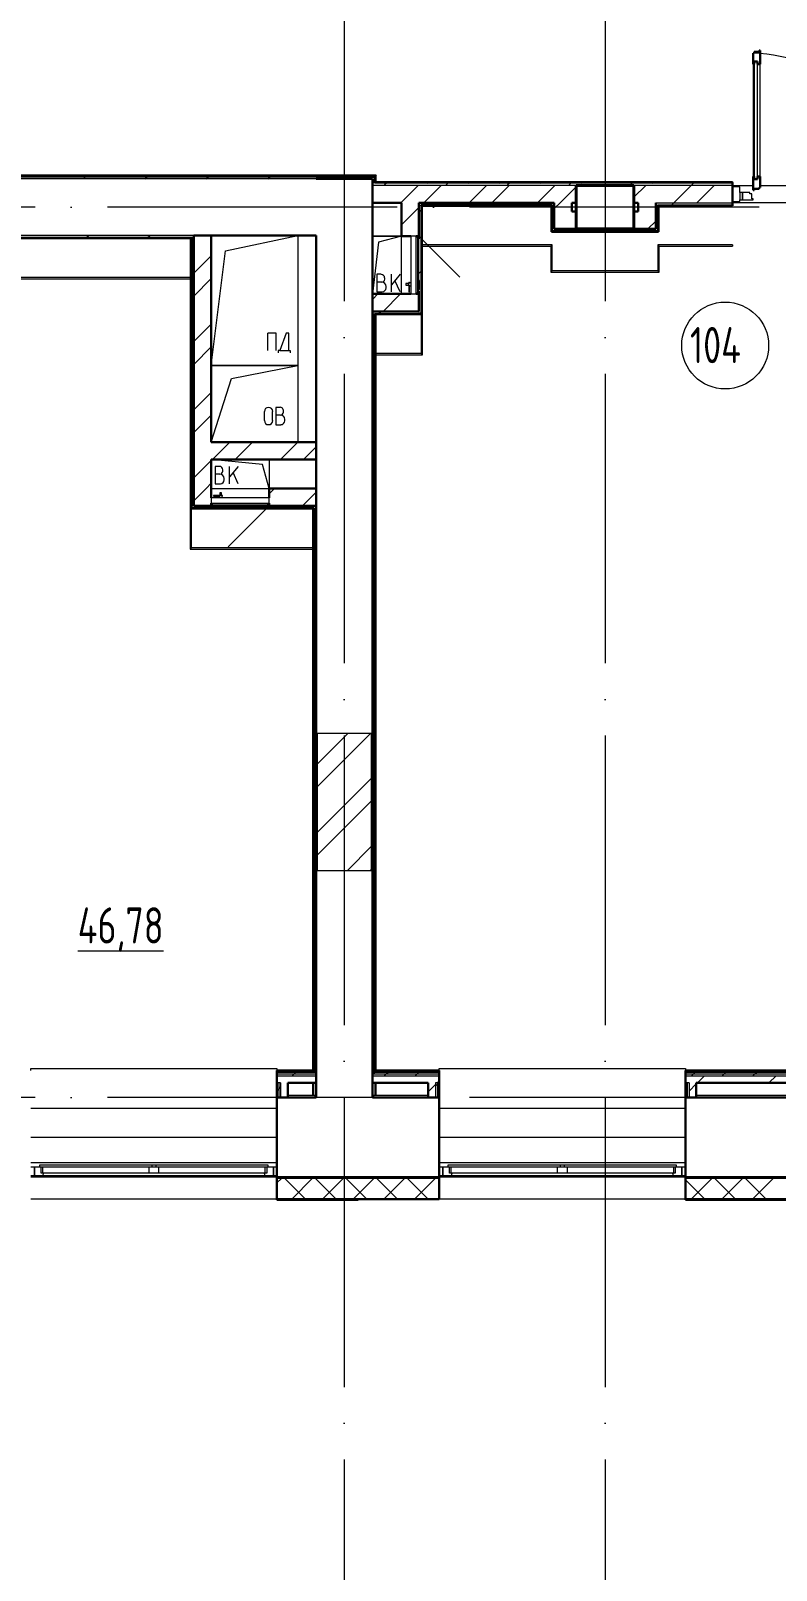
# Model space of a CAD drawing. Header units: millimetres. Extents: x -586848 to 520591, y -385801 to 675781.
# Drawn here: x -37177 to -32031, y -155099 to -144465 of the extents above; entities that cross this region are included whole.
import ezdxf
from ezdxf import colors
from ezdxf.entities.mleader import LeaderData, LeaderLine
from ezdxf.math import Vec2, Vec3

# ---------------------------------------------------------------- set-up
doc = ezdxf.new("R2010")
doc.units = ezdxf.units.MM
doc.linetypes.add('ADSK_Линия сетки', pattern=[25, 20, -2.5, 0, -2.5])
doc.linetypes.add('ADSK_Сверху', pattern=[450, 300, -150])
for name, color, linetype, lineweight in [('_ Окна', 7, 'Continuous', 9), ('RC-Выноски', 7, 'Continuous', 0), ('Витраж', 7, 'Continuous', 9), ('Двери', 252, 'Continuous', 9), ('Линии', 7, 'Continuous', 9), ('Марки помещений', 252, 'Continuous', 20), ('Несущие колонны', 252, 'Continuous', 18), ('Оборудование', 8, 'Continuous', 18), ('Ограждение', 252, 'Continuous', 9), ('Окна', 252, 'Continuous', 9), ('Оси', 252, 'Continuous', 9), ('Перекрытие', 252, 'Continuous', 18), ('Стены внутренние', 7, 'Continuous', 18), ('Стены наружные', 7, 'Continuous', 18), ('Стены штриховка', 7, 'Continuous', 9)]:
    doc.layers.add(name, color=color, linetype=linetype, lineweight=lineweight)
doc.layers.add('Двери открывание', color=7, linetype='Continuous', lineweight=9, true_color=0xc0c0c0)
doc.styles.add('GOST Common_3', font='', dxfattribs={"height": 3.5})
doc.styles.add('RubezhCAD', font='', dxfattribs={"oblique": 10})
doc.styles.get('GOST Common_3').set_extended_font_data('GOST 2.304 type A')
doc.styles.get('RubezhCAD').set_extended_font_data('GOST type A')
pattern_1 = [(0, (-32119.8, 96), (0, 600), []), (90, (-32119.8, 96), (-600, 4e-14), [])]

# ---------------------------------------------------------------- blocks, each defined once
blk = doc.blocks.new('1 этаж')
at = {"layer": 'Ограждение', "true_color": 0x636466}
h = blk.add_hatch(dxfattribs=at)
h.set_pattern_fill('FP_26', color=251, style=0, pattern_type=2)
h.set_pattern_definition(pattern_1)
h.paths.add_polyline_path([(-48241, -13779), (-48236, -13774), (-54471, -13774), (-54471, -13779), (-48246, -13779)])
h = blk.add_hatch(dxfattribs=at)
h.set_pattern_fill('FP_25', color=251, style=0, pattern_type=2)
h.set_pattern_definition(pattern_1)
h.paths.add_polyline_path([(-45958, -13824), (-45776, -13824), (-45776, -13819), (-48236, -13819), (-48241, -13824), (-46676, -13824)])
at = {"layer": 'Стены наружные', "lineweight": 9, "true_color": 0x636466}
h = blk.add_hatch(dxfattribs=at)
h.set_pattern_fill('FP_41', color=251, style=0, pattern_type=2)
h.set_pattern_definition([(180, (-32119.82, 96), (-1e-14, -100), [])])
h.paths.add_polyline_path([(-66006, -20704), (-64731, -20704), (-64731, -20694), (-66006, -20694)])
h.paths.add_polyline_path([(2117, -20704), (2694, -20704), (2694, -20694), (1409, -20694), (1409, -20704)])
h.paths.add_polyline_path([(-63031, -20704), (-61881, -20704), (-61881, -20694), (-63031, -20694)])
h.paths.add_polyline_path([(-753, -20704), (-291, -20704), (-291, -20694), (-1391, -20694), (-1391, -20704)])
h.paths.add_polyline_path([(-60181, -20704), (-59051, -20704), (-59051, -20694), (-60181, -20694)])
h.paths.add_polyline_path([(-3623, -20704), (-3091, -20704), (-3091, -20694), (-4166, -20694), (-4166, -20704)])
h.paths.add_polyline_path([(-57351, -20704), (-56241, -20704), (-56241, -20694), (-57351, -20694)])
h.paths.add_polyline_path([(-5866, -20704), (-5866, -20694), (-6961, -20694), (-6961, -20704), (-6493, -20704)])
h.paths.add_polyline_path([(-54541, -20704), (-53451, -20704), (-53451, -20694), (-54541, -20694)])
h.paths.add_polyline_path([(-8661, -20704), (-8661, -20694), (-9766, -20694), (-9766, -20704), (-9363, -20704)])
h.paths.add_polyline_path([(-51751, -20704), (-50621, -20704), (-50621, -20694), (-51751, -20694)])
h.paths.add_polyline_path([(-11516, -20704), (-11466, -20704), (-11466, -20694), (-12546, -20694), (-12546, -20704), (-12234, -20704)])
h.paths.add_polyline_path([(-48921, -20704), (-47801, -20704), (-47801, -20694), (-48921, -20694)])
h.paths.add_polyline_path([(-14246, -20704), (-14246, -20694), (-15321, -20694), (-15321, -20704), (-14386, -20704)])
h.paths.add_polyline_path([(-46101, -20704), (-45031, -20704), (-45031, -20694), (-46101, -20694)])
h.paths.add_polyline_path([(-17256, -20704), (-17021, -20704), (-17021, -20694), (-18121, -20694), (-18121, -20704), (-17974, -20704)])
h.paths.add_polyline_path([(-43331, -20704), (-42231, -20704), (-42231, -20694), (-43331, -20694)])
h.paths.add_polyline_path([(-19821, -20704), (-19821, -20694), (-20921, -20694), (-20921, -20704), (-20127, -20704)])
h.paths.add_polyline_path([(-40531, -20704), (-39401, -20704), (-39401, -20694), (-40531, -20694)])
h.paths.add_polyline_path([(-22621, -20704), (-22621, -20694), (-23701, -20694), (-23701, -20704), (-22997, -20704)])
h.paths.add_polyline_path([(-25867, -20704), (-25401, -20704), (-25401, -20694), (-26501, -20694), (-26501, -20704), (-26499, -20704)])
h.paths.add_polyline_path([(-37701, -20704), (-36591, -20704), (-36591, -20694), (-37701, -20694)])
h.paths.add_polyline_path([(-28203, -20704), (-28201, -20704), (-28201, -20694), (-29241, -20694), (-29240, -20704), (-28378, -20704)])
h.paths.add_polyline_path([(-34891, -20704), (-33781, -20704), (-33781, -20694), (-34891, -20694)])
h.paths.add_polyline_path([(-30941, -20704), (-30941, -20694), (-32081, -20694), (-32080, -20704), (-31091, -20704)])
at = {"color": 251, "lineweight": 18, "true_color": 0x636466}
for p, q in [((-49276, -14295), (-48776, -14189)), ((-48776, -14189), (-48776, -15089)), ((-48061, -14194), (-48261, -14194)), ((-48061, -14194), (-48261, -14194)), ((-48219, -14235), (-48261, -14594)), ((-48061, -14194), (-48219, -14235)), ((-49376, -15089), (-49276, -14295)), ((-48201, -14458), (-48231, -14458)), ((-48231, -14458), (-48231, -14578)), ((-48071, -14458), (-48131, -14530)), ((-48131, -14578), (-48131, -14458)), ((-48197, -14512), (-48231, -14512)), ((-48177, -14492), (-48177, -14482)), ((-48167, -14552), (-48167, -14542)), ((-48071, -14578), (-48107, -14501)), ((-48231, -14578), (-48194, -14578)), ((-48927, -14865), (-48985, -14865)), ((-48985, -14985), (-48985, -14865)), ((-48927, -14985), (-48927, -14865)), ((-48858, -14865), (-48902, -14985)), ((-48839, -14865), (-48858, -14865)), ((-48839, -14985), (-48839, -14865)), ((-48912, -14985), (-48912, -15000)), ((-48902, -14985), (-48912, -14985)), ((-48902, -14985), (-48839, -14985)), ((-48839, -14985), (-48829, -14985)), ((-48829, -14985), (-48829, -15000)), ((-49376, -15089), (-48776, -15089)), ((-48776, -15089), (-49376, -15089)), ((-49234, -15177), (-48776, -15089)), ((-48776, -15089), (-48776, -15617)), ((-49376, -15617), (-49234, -15177)), ((-49008, -15468), (-49008, -15406)), ((-48951, -15468), (-48951, -15406)), ((-48900, -15377), (-48930, -15377)), ((-48930, -15377), (-48930, -15497)), ((-48877, -15410), (-48877, -15400)), ((-48897, -15430), (-48930, -15430)), ((-48930, -15497), (-48894, -15497)), ((-48867, -15470), (-48867, -15460)), ((-49020, -15773), (-49376, -15737)), ((-48976, -15737), (-48976, -15937)), ((-49318, -15785), (-49348, -15785)), ((-49348, -15785), (-49348, -15905)), ((-49315, -15838), (-49348, -15838)), ((-49295, -15818), (-49295, -15808)), ((-49188, -15785), (-49248, -15857)), ((-49248, -15905), (-49248, -15785)), ((-49188, -15905), (-49224, -15828)), ((-48976, -15937), (-49020, -15773)), ((-49348, -15905), (-49312, -15905)), ((-49285, -15878), (-49285, -15868))]:
    blk.add_line(p, q, dxfattribs=at)
for centre, radius, start, end in [((-48201, -14482), 23.3, 0, 90), ((-48197, -14492), 20, 270, 0), ((-48197, -14542), 30, 0, 90), ((-48194, -14552), 26.7, 270, 0), ((-48979, -15406), 28.7, 0, 180), ((-48900, -15400), 23.3, 0, 90), ((-48897, -15410), 20, 270, 0), ((-48979, -15468), 28.7, 180, 0), ((-48897, -15460), 30, 0, 90), ((-48894, -15470), 26.7, 270, 0), ((-49318, -15808), 23.3, 0, 90), ((-49315, -15818), 20, 270, 0), ((-49315, -15868), 30, 0, 90), ((-49312, -15878), 26.7, 270, 0)]:
    blk.add_arc(centre, radius, start, end, dxfattribs=at)
at = {"layer": '_ Окна', "color": 251, "true_color": 0x636466}
for p, q in [((-50596, -20626), (-50621, -20626)), ((-50596, -20684), (-50596, -20626)), ((-48921, -20626), (-48946, -20626)), ((-48946, -20626), (-48946, -20684)), ((-47776, -20626), (-47801, -20626)), ((-47776, -20684), (-47776, -20626)), ((-46101, -20626), (-46126, -20626)), ((-46126, -20626), (-46126, -20684)), ((-50621, -20684), (-50596, -20684)), ((-48946, -20684), (-48921, -20684)), ((-47801, -20684), (-47776, -20684)), ((-46126, -20684), (-46101, -20684))]:
    blk.add_line(p, q, dxfattribs=at)
at = {"layer": '_ Окна', "color": 251, "lineweight": 18, "true_color": 0x636466}
for p, q in [((-50558, -20626), (-50596, -20626)), ((-50596, -20626), (-50596, -20684)), ((-50550, -20667), (-50550, -20626)), ((-48992, -20626), (-48992, -20667)), ((-48946, -20626), (-48984, -20626)), ((-48946, -20684), (-48946, -20626)), ((-47738, -20626), (-47776, -20626)), ((-47776, -20626), (-47776, -20684)), ((-47730, -20667), (-47730, -20626)), ((-46172, -20626), (-46172, -20667)), ((-46126, -20626), (-46164, -20626)), ((-46126, -20684), (-46126, -20626)), ((-50596, -20684), (-50536, -20684)), ((-50538, -20667), (-50550, -20667)), ((-50536, -20684), (-50532, -20667)), ((-49010, -20667), (-49005, -20684)), ((-49005, -20684), (-48946, -20684)), ((-48992, -20667), (-49004, -20667)), ((-47776, -20684), (-47716, -20684)), ((-47718, -20667), (-47730, -20667)), ((-47716, -20684), (-47712, -20667)), ((-46190, -20667), (-46185, -20684)), ((-46185, -20684), (-46126, -20684)), ((-46172, -20667), (-46184, -20667))]:
    blk.add_line(p, q, dxfattribs=at)
at = {"layer": 'Витраж', "color": 251, "lineweight": 18, "true_color": 0x636466}
for p, q in [((-45726, -13854), (-45776, -13854)), ((-45776, -13854), (-45776, -13954)), ((-45726, -13894), (-45726, -13854)), ((-45776, -13954), (-45726, -13954)), ((-45726, -13954), (-45726, -13944))]:
    blk.add_line(p, q, dxfattribs=at)
at = {"layer": 'Двери', "color": 251, "lineweight": 30, "true_color": 0x636466}
for p, q in [((-45626, -12930), (-45634, -12930)), ((-45634, -12930), (-45634, -13006)), ((-45592, -12921), (-45626, -12921)), ((-45626, -12921), (-45626, -12930)), ((-45584, -12912), (-45592, -12912)), ((-45592, -12912), (-45592, -12921)), ((-45584, -13006), (-45584, -12912)), ((-45625, -13006), (-45634, -13006)), ((-45625, -12988), (-45625, -13006)), ((-45604, -12988), (-45625, -12988)), ((-45604, -13006), (-45604, -12988)), ((-45584, -13006), (-45604, -13006)), ((-45634, -13782), (-45634, -13876)), ((-45625, -13782), (-45634, -13782)), ((-45625, -13800), (-45625, -13782)), ((-45604, -13800), (-45625, -13800)), ((-45604, -13782), (-45604, -13800)), ((-45584, -13782), (-45604, -13782)), ((-45584, -13858), (-45584, -13782)), ((-45634, -13876), (-45626, -13876)), ((-45626, -13876), (-45626, -13867)), ((-45626, -13867), (-45592, -13867)), ((-45592, -13867), (-45592, -13858)), ((-45592, -13858), (-45584, -13858))]:
    blk.add_line(p, q, dxfattribs=at)
at = {"layer": 'Двери', "color": 251, "true_color": 0x636466}
for p, q in [((-45634, -13006), (-45634, -13782)), ((-45625, -12988), (-45625, -13800)), ((-45604, -12988), (-45625, -12988)), ((-45604, -13800), (-45604, -12988)), ((-45584, -13782), (-45584, -13006)), ((-45625, -13800), (-45604, -13800)), ((-45726, -13894), (-45726, -13944)), ((-45706, -13894), (-45726, -13894)), ((-45706, -13944), (-45706, -13894)), ((-45657, -13894), (-45706, -13894)), ((-45706, -13894), (-45706, -13944)), ((-45657, -13902), (-45657, -13894)), ((-45643, -13902), (-45657, -13902)), ((-45643, -13936), (-45643, -13902)), ((-45726, -13944), (-45706, -13944)), ((-45706, -13944), (-45634, -13944)), ((-45634, -13936), (-45643, -13936)), ((-45634, -13944), (-45634, -13936))]:
    blk.add_line(p, q, dxfattribs=at)
at = {"layer": 'Двери открывание', "color": 251, "true_color": 0x636466}
blk.add_arc((-45652, -13876), 946, 0, 88.9097, dxfattribs=at)
at = {"layer": 'Линии', "color": 251, "linetype": 'ADSK_Сверху', "ltscale": 100, "true_color": 0x636466}
for p, q in [((-15051, -13844), (-48261, -13844)), ((-15051, -14144), (-48261, -14144))]:
    blk.add_line(p, q, dxfattribs=at)
at = {"layer": 'Марки помещений', "color": 251, "true_color": 0x636466}
blk.add_circle((-45826, -14950), 300, dxfattribs=at)
at = {"layer": 'Несущие колонны', "color": 251, "lineweight": 40, "true_color": 0x636466}
for p, q in [((-46856, -13844), (-46456, -13844)), ((-46856, -14144), (-46856, -13844)), ((-46456, -13844), (-46856, -13844)), ((-46456, -13844), (-46456, -14144)), ((-46856, -13964), (-46856, -14144)), ((-46456, -14144), (-46456, -13964)), ((-46456, -14144), (-46856, -14144)), ((-46856, -14144), (-46456, -14144))]:
    blk.add_line(p, q, dxfattribs=at)
at = {"layer": 'Несущие колонны', "color": 251, "true_color": 0x636466}
for p, q in [((-46856, -13844), (-46856, -13964)), ((-46456, -13964), (-46456, -13844))]:
    blk.add_line(p, q, dxfattribs=at)
at = {"layer": 'Оборудование', "color": 251, "true_color": 0x636466}
for p, q in [((-47959, -14194), (-47996, -14194)), ((-47996, -14194), (-47996, -14594)), ((-47959, -14593), (-47959, -14195)), ((-47949, -14201), (-47959, -14201)), ((-47948, -14586), (-47948, -14202)), ((-47941, -14213), (-47946, -14213)), ((-47941, -14194), (-47658, -14477)), ((-47941, -14575), (-47941, -14213)), ((-48014, -14521), (-48031, -14521)), ((-48031, -14521), (-48031, -14533)), ((-48031, -14533), (-48014, -14533)), ((-48012, -14519), (-48014, -14521)), ((-48014, -14521), (-48014, -14533)), ((-48014, -14533), (-48012, -14535)), ((-47996, -14518), (-48012, -14518)), ((-48012, -14518), (-48012, -14537)), ((-48012, -14537), (-47996, -14537)), ((-48006, -14514), (-48011, -14514)), ((-48011, -14514), (-48011, -14522)), ((-48011, -14532), (-48011, -14578)), ((-48006, -14522), (-48006, -14514)), ((-48006, -14578), (-48006, -14532)), ((-47939, -14497), (-47941, -14497)), ((-47941, -14566), (-47939, -14566)), ((-47939, -14501), (-47939, -14497)), ((-47939, -14501), (-47939, -14562)), ((-47939, -14566), (-47939, -14562)), ((-48011, -14578), (-48006, -14578)), ((-47996, -14594), (-47959, -14594)), ((-47959, -14587), (-47949, -14587)), ((-47946, -14575), (-47941, -14575)), ((-49376, -16002), (-49376, -16038)), ((-48976, -16002), (-49376, -16002)), ((-49375, -16039), (-48976, -16039)), ((-49369, -16039), (-49369, -16049)), ((-49368, -16050), (-48983, -16050)), ((-49360, -15986), (-49360, -15991)), ((-49314, -15986), (-49360, -15986)), ((-49360, -15991), (-49314, -15991)), ((-49357, -16051), (-49357, -16057)), ((-49357, -16057), (-48995, -16057)), ((-49348, -16057), (-49348, -16059)), ((-49319, -15986), (-49319, -16002)), ((-49299, -15986), (-49319, -15986)), ((-49315, -15984), (-49317, -15986)), ((-49315, -15967), (-49315, -15984)), ((-49303, -15967), (-49315, -15967)), ((-49303, -15984), (-49315, -15984)), ((-49296, -15986), (-49304, -15986)), ((-49304, -15991), (-49296, -15991)), ((-49303, -15984), (-49303, -15967)), ((-49301, -15986), (-49303, -15984)), ((-49299, -16002), (-49299, -15986)), ((-49296, -15991), (-49296, -15986)), ((-49279, -16059), (-49279, -16057)), ((-48976, -16057), (-49258, -16340)), ((-48995, -16057), (-48995, -16051)), ((-48983, -16049), (-48983, -16039)), ((-48976, -16038), (-48976, -16002)), ((-49348, -16059), (-49344, -16059)), ((-49283, -16059), (-49344, -16059)), ((-49283, -16059), (-49279, -16059))]:
    blk.add_line(p, q, dxfattribs=at)
for points, knots in [([(-47959, -14195), (-47959, -14195), (-47959, -14194), (-47959, -14194), (-47959, -14194), (-47959, -14194), (-47959, -14194), (-47959, -14194), (-47959, -14194), (-47959, -14194)], [-1, -1, -1, -1, -0.833333, -0.75, -0.583333, -0.458333, -0.333333, -0.166667, 0, 0, 0, 0]), ([(-47948, -14202), (-47948, -14202), (-47948, -14201), (-47948, -14201), (-47948, -14201), (-47948, -14201), (-47948, -14201), (-47948, -14201), (-47949, -14201), (-47949, -14201), (-47949, -14201)], [-1, -1, -1, -1, -0.833333, -0.75, -0.666667, -0.583333, -0.458333, -0.333333, -0.166667, 0, 0, 0, 0]), ([(-47946, -14213), (-47946, -14213), (-47947, -14213), (-47947, -14213), (-47947, -14213), (-47947, -14212), (-47947, -14212), (-47947, -14212), (-47948, -14212), (-47948, -14212), (-47948, -14212), (-47948, -14211), (-47948, -14211)], [-1, -1, -1, -1, -0.833333, -0.75, -0.666667, -0.583333, -0.5, -0.416667, -0.333333, -0.25, -0.166667, 0, 0, 0, 0]), ([(-47959, -14594), (-47959, -14594), (-47959, -14594), (-47959, -14594), (-47959, -14594), (-47959, -14593), (-47959, -14593), (-47959, -14593), (-47959, -14593), (-47959, -14593)], [0, 0, 0, 0, 0.166667, 0.333333, 0.458333, 0.583333, 0.708333, 0.833333, 1, 1, 1, 1]), ([(-47949, -14587), (-47949, -14587), (-47949, -14587), (-47948, -14587), (-47948, -14586), (-47948, -14586), (-47948, -14586), (-47948, -14586), (-47948, -14586), (-47948, -14586), (-47948, -14586)], [0, 0, 0, 0, 0.166667, 0.333333, 0.458333, 0.583333, 0.666667, 0.75, 0.833333, 1, 1, 1, 1]), ([(-47948, -14576), (-47948, -14576), (-47948, -14576), (-47948, -14576), (-47948, -14575), (-47947, -14575), (-47947, -14575), (-47947, -14575), (-47947, -14575), (-47947, -14575), (-47947, -14575), (-47946, -14575), (-47946, -14575)], [0, 0, 0, 0, 0.166667, 0.25, 0.333333, 0.416667, 0.5, 0.583333, 0.666667, 0.75, 0.833333, 1, 1, 1, 1]), ([(-49376, -16038), (-49376, -16038), (-49376, -16038), (-49375, -16039), (-49375, -16039), (-49375, -16039), (-49375, -16039), (-49375, -16039), (-49375, -16039), (-49375, -16039)], [0, 0, 0, 0, 0.166667, 0.333333, 0.458333, 0.583333, 0.708333, 0.833333, 1, 1, 1, 1]), ([(-49369, -16049), (-49369, -16049), (-49369, -16049), (-49368, -16049), (-49368, -16050), (-49368, -16050), (-49368, -16050), (-49368, -16050), (-49368, -16050), (-49368, -16050), (-49368, -16050)], [0, 0, 0, 0, 0.166667, 0.333333, 0.458333, 0.583333, 0.666667, 0.75, 0.833333, 1, 1, 1, 1]), ([(-49358, -16050), (-49358, -16050), (-49358, -16050), (-49357, -16050), (-49357, -16050), (-49357, -16050), (-49357, -16050), (-49357, -16050), (-49357, -16051), (-49357, -16051), (-49357, -16051), (-49357, -16051), (-49357, -16051)], [0, 0, 0, 0, 0.166667, 0.25, 0.333333, 0.416667, 0.5, 0.583333, 0.666667, 0.75, 0.833333, 1, 1, 1, 1]), ([(-48995, -16051), (-48995, -16051), (-48995, -16051), (-48994, -16051), (-48994, -16051), (-48994, -16050), (-48994, -16050), (-48994, -16050), (-48994, -16050), (-48994, -16050), (-48993, -16050), (-48993, -16050), (-48993, -16050)], [-1, -1, -1, -1, -0.833333, -0.75, -0.666667, -0.583333, -0.5, -0.416667, -0.333333, -0.25, -0.166667, 0, 0, 0, 0]), ([(-48983, -16050), (-48983, -16050), (-48983, -16050), (-48983, -16050), (-48983, -16050), (-48983, -16050), (-48983, -16050), (-48983, -16049), (-48983, -16049), (-48983, -16049), (-48983, -16049)], [-1, -1, -1, -1, -0.833333, -0.75, -0.666667, -0.583333, -0.458333, -0.333333, -0.166667, 0, 0, 0, 0]), ([(-48976, -16039), (-48976, -16039), (-48976, -16039), (-48976, -16039), (-48976, -16039), (-48976, -16039), (-48976, -16039), (-48976, -16038), (-48976, -16038), (-48976, -16038)], [-1, -1, -1, -1, -0.833333, -0.75, -0.583333, -0.458333, -0.333333, -0.166667, 0, 0, 0, 0])]:
    blk.add_open_spline(points, degree=3, knots=knots, dxfattribs=at)
at = {"layer": 'Ограждение', "color": 251, "true_color": 0x636466}
for p, q in [((-48236, -13774), (-54471, -13774)), ((-48236, -13774), (-48241, -13779)), ((-48236, -13819), (-48241, -13824)), ((-48236, -13819), (-48236, -13774)), ((-45776, -13819), (-48236, -13819)), ((-45776, -13819), (-45776, -13824)), ((-47021, -14254), (-47921, -14254)), ((-47916, -14264), (-47921, -14259)), ((-47916, -15014), (-47916, -14264)), ((-47916, -14264), (-47031, -14264)), ((-47031, -14264), (-47021, -14254)), ((-47031, -14264), (-47031, -14444)), ((-47021, -14434), (-47021, -14254)), ((-46281, -14264), (-46291, -14254)), ((-46291, -14254), (-46291, -14434)), ((-45776, -14254), (-46291, -14254)), ((-46281, -14444), (-46281, -14264)), ((-46281, -14264), (-45776, -14264)), ((-45776, -14254), (-45776, -14264)), ((-47031, -14444), (-47021, -14434)), ((-47031, -14444), (-46281, -14444)), ((-46291, -14434), (-47021, -14434)), ((-46281, -14444), (-46291, -14434)), ((-49516, -14479), (-54471, -14479)), ((-54471, -14489), (-49521, -14489)), ((-49516, -14484), (-49521, -14489)), ((-49521, -14489), (-49521, -16357)), ((-47926, -14734), (-47926, -15004)), ((-47926, -15004), (-48241, -15004)), ((-48236, -15014), (-48241, -15009)), ((-48236, -19959), (-48236, -15014)), ((-48236, -15014), (-47916, -15014)), ((-47916, -15014), (-47926, -15004)), ((-49511, -16347), (-49511, -16077)), ((-49521, -16357), (-49511, -16347)), ((-49521, -16357), (-48676, -16357)), ((-48671, -16347), (-49511, -16347)), ((-48676, -16357), (-48671, -16352)), ((-48676, -16357), (-48676, -19959)), ((-50621, -19959), (-50621, -19944)), ((-50621, -19944), (-48921, -19944)), ((-48921, -19944), (-48921, -19959)), ((-47801, -19959), (-47801, -19944)), ((-47801, -19944), (-46101, -19944)), ((-46101, -19944), (-46101, -19959)), ((-48676, -20044), (-48676, -20129)), ((-48666, -20129), (-48666, -20044)), ((-48246, -20044), (-48246, -20129)), ((-48236, -20129), (-48236, -20044)), ((-50621, -20219), (-48921, -20219)), ((-47801, -20219), (-46101, -20219)), ((-50621, -20419), (-48921, -20419)), ((-47801, -20419), (-46101, -20419)), ((-50621, -20594), (-48921, -20594)), ((-47801, -20594), (-46101, -20594))]:
    blk.add_line(p, q, dxfattribs=at)
at = {"layer": 'Окна', "color": 251, "true_color": 0x636466}
for p, q in [((-50558, -20609), (-49786, -20609)), ((-50558, -20626), (-50558, -20609)), ((-49786, -20626), (-50558, -20626)), ((-50538, -20667), (-50538, -20626)), ((-49806, -20626), (-49806, -20667)), ((-49786, -20609), (-49756, -20609)), ((-49786, -20609), (-49786, -20626)), ((-49756, -20626), (-49786, -20626)), ((-49756, -20609), (-48984, -20609)), ((-49756, -20626), (-49756, -20609)), ((-48984, -20626), (-49756, -20626)), ((-49736, -20667), (-49736, -20626)), ((-49004, -20626), (-49004, -20667)), ((-48984, -20609), (-48984, -20626)), ((-47738, -20609), (-46966, -20609)), ((-47738, -20626), (-47738, -20609)), ((-46966, -20626), (-47738, -20626)), ((-47718, -20667), (-47718, -20626)), ((-46986, -20626), (-46986, -20667)), ((-46966, -20609), (-46936, -20609)), ((-46966, -20609), (-46966, -20626)), ((-46936, -20626), (-46966, -20626)), ((-46936, -20609), (-46164, -20609)), ((-46936, -20626), (-46936, -20609)), ((-46164, -20626), (-46936, -20626)), ((-46916, -20667), (-46916, -20626)), ((-46184, -20626), (-46184, -20667)), ((-46164, -20609), (-46164, -20626)), ((-49806, -20667), (-50538, -20667)), ((-50536, -20684), (-49005, -20684)), ((-49736, -20667), (-49806, -20667)), ((-49004, -20667), (-49736, -20667)), ((-46986, -20667), (-47718, -20667)), ((-47716, -20684), (-46185, -20684)), ((-46916, -20667), (-46986, -20667)), ((-46184, -20667), (-46916, -20667))]:
    blk.add_line(p, q, dxfattribs=at)
at = {"layer": 'Оси', "color": 251, "linetype": 'ADSK_Линия сетки', "ltscale": 100, "true_color": 0x636466}
for p, q in [((-48456, -2644), (-48456, -33770)), ((-46656, -2644), (-46656, -33770)), ((4411, -13994), (-72528, -13994)), ((4411, -20144), (-72528, -20144))]:
    blk.add_line(p, q, dxfattribs=at)
at = {"layer": 'Перекрытие', "color": 251, "ltscale": 100, "true_color": 0x636466}
for p, q in [((-45776, -13844), (-45634, -13844)), ((-45584, -13844), (-44368, -13844)), ((-48261, -14194), (-48061, -14194)), ((-48976, -15737), (-48976, -15937))]:
    blk.add_line(p, q, dxfattribs=at)
at = {"layer": 'Стены внутренние', "color": 251, "true_color": 0x636466}
for p, q in [((-48651, -13799), (-54481, -13799)), ((-48646, -17629), (-48266, -17629)), ((-48266, -18579), (-48646, -18579)), ((-48921, -20694), (-50621, -20694)), ((-46101, -20694), (-47801, -20694)), ((-48921, -20846), (-50621, -20846)), ((-46101, -20846), (-47801, -20846))]:
    blk.add_line(p, q, dxfattribs=at)
at = {"layer": 'Стены внутренние', "color": 251, "lineweight": 30, "true_color": 0x636466}
for p, q in [((-48261, -13799), (-48651, -13799)), ((-48261, -14594), (-48261, -13964)), ((-49376, -14189), (-48651, -14189)), ((-48651, -14189), (-48651, -15617)), ((-48651, -15737), (-48651, -15937)), ((-48651, -17629), (-48646, -17629)), ((-48266, -17629), (-48261, -17629)), ((-48646, -18579), (-48651, -18579)), ((-48261, -18579), (-48266, -18579)), ((-48651, -20044), (-48651, -20144)), ((-48261, -20144), (-48261, -20044)), ((-48921, -20144), (-48921, -20694)), ((-48651, -20144), (-48846, -20144)), ((-47876, -20144), (-48261, -20144)), ((-47801, -20694), (-47801, -20144)), ((-46101, -20144), (-46101, -20694)), ((-45106, -20144), (-46026, -20144)), ((-48921, -20694), (-47801, -20694)), ((-48921, -20704), (-48921, -20846)), ((-47801, -20846), (-47801, -20704)), ((-46101, -20694), (-45031, -20694)), ((-46101, -20704), (-46101, -20846)), ((-48921, -20846), (-47801, -20846))]:
    blk.add_line(p, q, dxfattribs=at)
at = {"layer": 'Стены внутренние', "color": 251, "linetype": 'Continuous', "lineweight": 9, "true_color": 0x636466}
for p, q in [((-48921, -20735), (-48889, -20704)), ((-48727, -20844), (-48867, -20704)), ((-48817, -20844), (-48677, -20704)), ((-48515, -20844), (-48655, -20704)), ((-48605, -20844), (-48465, -20704)), ((-48303, -20844), (-48443, -20704)), ((-48393, -20844), (-48253, -20704)), ((-48091, -20844), (-48231, -20704)), ((-48181, -20844), (-48041, -20704)), ((-47879, -20844), (-48019, -20704)), ((-47968, -20844), (-47828, -20704)), ((-47801, -20710), (-47807, -20704)), ((-45970, -20844), (-46101, -20713)), ((-46059, -20844), (-45919, -20704)), ((-45758, -20844), (-45898, -20704)), ((-45847, -20844), (-45707, -20704)), ((-45545, -20844), (-45685, -20704)), ((-45635, -20844), (-45495, -20704)), ((-46030, -20844), (-46031, -20846)), ((-45775, -20846), (-45776, -20844))]:
    blk.add_line(p, q, dxfattribs=at)
at = {"layer": 'Стены наружные', "color": 251, "lineweight": 30, "true_color": 0x636466}
for p, q in [((-48241, -13779), (-54481, -13779)), ((-48246, -13784), (-48261, -13784)), ((-48261, -13799), (-48261, -13964)), ((-48246, -13829), (-48246, -13784)), ((-48241, -13824), (-48241, -13779)), ((-45776, -13824), (-48241, -13824)), ((-45776, -13984), (-45776, -13824)), ((-46856, -13844), (-46456, -13844)), ((-48261, -13964), (-48061, -13964)), ((-48061, -13964), (-48061, -14194)), ((-47941, -13964), (-47006, -13964)), ((-47941, -13964), (-47941, -14213)), ((-47926, -13979), (-47021, -13979)), ((-47926, -13984), (-47926, -13979)), ((-47921, -13984), (-47026, -13984)), ((-47921, -14734), (-47921, -13984)), ((-47026, -13984), (-47026, -14164)), ((-47021, -13979), (-47021, -14159)), ((-47006, -13964), (-47006, -14144)), ((-46886, -13964), (-46856, -13964)), ((-46886, -14024), (-46886, -13964)), ((-46856, -14024), (-46886, -14024)), ((-46856, -14144), (-46856, -14024)), ((-46456, -13964), (-46426, -13964)), ((-46426, -14024), (-46456, -14024)), ((-46456, -14024), (-46456, -14144)), ((-46426, -13964), (-46426, -14024)), ((-46306, -14144), (-46306, -13964)), ((-46291, -14159), (-46291, -13979)), ((-46286, -13984), (-45776, -13984)), ((-46286, -14164), (-46286, -13984)), ((-47006, -14144), (-46856, -14144)), ((-46856, -14144), (-46306, -14144)), ((-54481, -14209), (-49516, -14209)), ((-49516, -14209), (-49516, -16077)), ((-49511, -14204), (-49511, -16072)), ((-49496, -16057), (-49496, -14189)), ((-49376, -14189), (-49496, -14189)), ((-49376, -15617), (-49376, -14189)), ((-48061, -14194), (-47996, -14194)), ((-47959, -14194), (-47941, -14194)), ((-47026, -14164), (-46286, -14164)), ((-47021, -14159), (-46291, -14159)), ((-47996, -14594), (-48261, -14594)), ((-48261, -14594), (-48261, -20044)), ((-47941, -14594), (-47959, -14594)), ((-47941, -14575), (-47941, -14714)), ((-48261, -14714), (-47941, -14714)), ((-48246, -19964), (-48246, -14729)), ((-48241, -14734), (-47921, -14734)), ((-48241, -19959), (-48241, -14734)), ((-47941, -14729), (-47926, -14729)), ((-48651, -15617), (-49376, -15617)), ((-48651, -15737), (-48651, -15617)), ((-49376, -15737), (-48651, -15737)), ((-49376, -16002), (-49376, -15737)), ((-48651, -15937), (-48976, -15937)), ((-48976, -15937), (-48976, -16002)), ((-48651, -20044), (-48651, -15937)), ((-49357, -16057), (-49496, -16057)), ((-49376, -16057), (-49376, -16038)), ((-48651, -16057), (-48995, -16057)), ((-48976, -16038), (-48976, -16057)), ((-49516, -16077), (-48671, -16077)), ((-49511, -16072), (-48666, -16072)), ((-48671, -16077), (-48671, -19959)), ((-48666, -16072), (-48666, -19964)), ((-48646, -17629), (-48646, -18579)), ((-48266, -18579), (-48266, -17629)), ((-48921, -19959), (-48921, -20144)), ((-48671, -19959), (-48921, -19959)), ((-48666, -19964), (-48671, -19964)), ((-48261, -19969), (-48246, -19969)), ((-48241, -19964), (-48246, -19964)), ((-47801, -19959), (-48241, -19959)), ((-47801, -20144), (-47801, -19959)), ((-46101, -19959), (-46101, -20144)), ((-45031, -19959), (-46101, -19959)), ((-48846, -20044), (-48651, -20044)), ((-48846, -20144), (-48846, -20044)), ((-48261, -20044), (-47876, -20044)), ((-47876, -20044), (-47876, -20144)), ((-46026, -20044), (-45106, -20044)), ((-46026, -20144), (-46026, -20044)), ((-48921, -20144), (-48846, -20144)), ((-47876, -20144), (-47801, -20144)), ((-46101, -20144), (-46026, -20144)), ((-48921, -20694), (-48921, -20704)), ((-47801, -20704), (-47801, -20694)), ((-46101, -20694), (-46101, -20704)), ((-48921, -20846), (-48921, -20851)), ((-48921, -20851), (-48361, -20851)), ((-48361, -20851), (-48361, -20846)), ((-45031, -20846), (-46101, -20846)), ((-46101, -20846), (-46101, -20851)), ((-46101, -20851), (-45031, -20851))]:
    blk.add_line(p, q, dxfattribs=at)
at = {"layer": 'Стены наружные', "color": 251, "linetype": 'Continuous', "lineweight": 9, "true_color": 0x636466}
for p, q in [((-50596, -13784), (-50591, -13779)), ((-50525, -13784), (-50520, -13779)), ((-50454, -13784), (-50449, -13779)), ((-50384, -13784), (-50379, -13779)), ((-50313, -13784), (-50308, -13779)), ((-50257, -13799), (-50242, -13784)), ((-50242, -13784), (-50237, -13779)), ((-50171, -13784), (-50166, -13779)), ((-50101, -13784), (-50096, -13779)), ((-50030, -13784), (-50025, -13779)), ((-49959, -13784), (-49954, -13779)), ((-49889, -13784), (-49884, -13779)), ((-49833, -13799), (-49818, -13784)), ((-49818, -13784), (-49813, -13779)), ((-49747, -13784), (-49742, -13779)), ((-49677, -13784), (-49672, -13779)), ((-49606, -13784), (-49601, -13779)), ((-49535, -13784), (-49530, -13779)), ((-49464, -13784), (-49459, -13779)), ((-49409, -13799), (-49394, -13784)), ((-49394, -13784), (-49389, -13779)), ((-49323, -13784), (-49318, -13779)), ((-49252, -13784), (-49247, -13779)), ((-49182, -13784), (-49177, -13779)), ((-49111, -13784), (-49106, -13779)), ((-49040, -13784), (-49035, -13779)), ((-48984, -13799), (-48969, -13784)), ((-48969, -13784), (-48964, -13779)), ((-48899, -13784), (-48894, -13779)), ((-48828, -13784), (-48823, -13779)), ((-48757, -13784), (-48752, -13779)), ((-48687, -13784), (-48682, -13779)), ((-48616, -13784), (-48611, -13779)), ((-48560, -13799), (-48545, -13784)), ((-48545, -13784), (-48540, -13779)), ((-48474, -13784), (-48469, -13779)), ((-48404, -13784), (-48399, -13779)), ((-48333, -13784), (-48328, -13779)), ((-48262, -13784), (-48257, -13779)), ((-48237, -13829), (-48232, -13824)), ((-48166, -13829), (-48161, -13824)), ((-48095, -13829), (-48090, -13824)), ((-48024, -13829), (-48019, -13824)), ((-47954, -13829), (-47949, -13824)), ((-47883, -13829), (-47878, -13824)), ((-47812, -13829), (-47807, -13824)), ((-47742, -13829), (-47737, -13824)), ((-47671, -13829), (-47666, -13824)), ((-47600, -13829), (-47595, -13824)), ((-47529, -13829), (-47524, -13824)), ((-47459, -13829), (-47454, -13824)), ((-47388, -13829), (-47383, -13824)), ((-47317, -13829), (-47312, -13824)), ((-47247, -13829), (-47242, -13824)), ((-47176, -13829), (-47171, -13824)), ((-47105, -13829), (-47100, -13824)), ((-47035, -13829), (-47030, -13824)), ((-46964, -13829), (-46959, -13824)), ((-46893, -13829), (-46888, -13824)), ((-46822, -13829), (-46817, -13824)), ((-46752, -13829), (-46747, -13824)), ((-46681, -13829), (-46676, -13824)), ((-46610, -13829), (-46605, -13824)), ((-46540, -13829), (-46535, -13824)), ((-46469, -13829), (-46464, -13824)), ((-46398, -13829), (-46393, -13824)), ((-46327, -13829), (-46322, -13824)), ((-46257, -13829), (-46252, -13824)), ((-46186, -13829), (-46181, -13824)), ((-46115, -13829), (-46110, -13824)), ((-46045, -13829), (-46040, -13824)), ((-45974, -13829), (-45969, -13824)), ((-45903, -13829), (-45898, -13824)), ((-45832, -13829), (-45827, -13824)), ((-48261, -13845), (-48260, -13844)), ((-48181, -13844), (-48166, -13829)), ((-48065, -13964), (-47945, -13844)), ((-47908, -13964), (-47788, -13844)), ((-47757, -13844), (-47742, -13829)), ((-47594, -13964), (-47474, -13844)), ((-47437, -13964), (-47317, -13844)), ((-47332, -13844), (-47317, -13829)), ((-47122, -13964), (-47002, -13844)), ((-46965, -13964), (-46856, -13854)), ((-46908, -13844), (-46893, -13829)), ((-46484, -13844), (-46469, -13829)), ((-46456, -13926), (-46374, -13844)), ((-46180, -13964), (-46060, -13844)), ((-46060, -13844), (-46045, -13829)), ((-46022, -13964), (-45902, -13844)), ((-48061, -14116), (-47941, -13996)), ((-47941, -14028), (-47926, -14013)), ((-47926, -14013), (-47921, -14008)), ((-47897, -13984), (-47892, -13979)), ((-47892, -13979), (-47877, -13964)), ((-47826, -13984), (-47821, -13979)), ((-47755, -13984), (-47750, -13979)), ((-47684, -13984), (-47679, -13979)), ((-47614, -13984), (-47609, -13979)), ((-47543, -13984), (-47538, -13979)), ((-47472, -13984), (-47467, -13979)), ((-47467, -13979), (-47452, -13964)), ((-47402, -13984), (-47397, -13979)), ((-47331, -13984), (-47326, -13979)), ((-47260, -13984), (-47255, -13979)), ((-47190, -13984), (-47185, -13979)), ((-47119, -13984), (-47114, -13979)), ((-47048, -13984), (-47043, -13979)), ((-47043, -13979), (-47028, -13964)), ((-47026, -14032), (-47021, -14027)), ((-47006, -14004), (-46965, -13964)), ((-46291, -14004), (-46286, -13999)), ((-46270, -13984), (-46265, -13979)), ((-46200, -13984), (-46195, -13979)), ((-46195, -13979), (-46180, -13964)), ((-46129, -13984), (-46124, -13979)), ((-46058, -13984), (-46053, -13979)), ((-45987, -13984), (-45982, -13979)), ((-45917, -13984), (-45912, -13979)), ((-45846, -13984), (-45841, -13979)), ((-47926, -14084), (-47921, -14079)), ((-47026, -14103), (-47021, -14098)), ((-46799, -14159), (-46784, -14144)), ((-46375, -14159), (-46360, -14144)), ((-46360, -14144), (-46306, -14090)), ((-46306, -14090), (-46291, -14075)), ((-46291, -14075), (-46286, -14070)), ((-46291, -14146), (-46286, -14141)), ((-50596, -14209), (-50591, -14204)), ((-50526, -14209), (-50521, -14204)), ((-50455, -14209), (-50450, -14204)), ((-50384, -14209), (-50379, -14204)), ((-50314, -14209), (-50309, -14204)), ((-50243, -14209), (-50238, -14204)), ((-50238, -14204), (-50223, -14189)), ((-50172, -14209), (-50167, -14204)), ((-50102, -14209), (-50097, -14204)), ((-50031, -14209), (-50026, -14204)), ((-49960, -14209), (-49955, -14204)), ((-49889, -14209), (-49884, -14204)), ((-49819, -14209), (-49814, -14204)), ((-49814, -14204), (-49799, -14189)), ((-49748, -14209), (-49743, -14204)), ((-49677, -14209), (-49672, -14204)), ((-49607, -14209), (-49602, -14204)), ((-49536, -14209), (-49531, -14204)), ((-47926, -14154), (-47921, -14149)), ((-47926, -14225), (-47921, -14220)), ((-47016, -14164), (-47011, -14159)), ((-46945, -14164), (-46940, -14159)), ((-46875, -14164), (-46870, -14159)), ((-46804, -14164), (-46799, -14159)), ((-46733, -14164), (-46728, -14159)), ((-46662, -14164), (-46657, -14159)), ((-46592, -14164), (-46587, -14159)), ((-46521, -14164), (-46516, -14159)), ((-46450, -14164), (-46445, -14159)), ((-46380, -14164), (-46375, -14159)), ((-46309, -14164), (-46304, -14159)), ((-49516, -14259), (-49511, -14254)), ((-49516, -14330), (-49511, -14325)), ((-49496, -14451), (-49376, -14331)), ((-47926, -14296), (-47921, -14291)), ((-49516, -14401), (-49511, -14396)), ((-47941, -14452), (-47926, -14437)), ((-47926, -14366), (-47921, -14361)), ((-47926, -14437), (-47921, -14432)), ((-49516, -14471), (-49511, -14466)), ((-49516, -14542), (-49511, -14537)), ((-49496, -14608), (-49376, -14488)), ((-47926, -14508), (-47921, -14503)), ((-49516, -14613), (-49511, -14608)), ((-48261, -14631), (-48224, -14594)), ((-48187, -14714), (-48067, -14594)), ((-47926, -14579), (-47921, -14574)), ((-47926, -14649), (-47921, -14644)), ((-49516, -14683), (-49511, -14678)), ((-49516, -14754), (-49511, -14749)), ((-48261, -14772), (-48246, -14757)), ((-48246, -14757), (-48241, -14752)), ((-48222, -14734), (-48217, -14729)), ((-48217, -14729), (-48202, -14714)), ((-48152, -14734), (-48147, -14729)), ((-48081, -14734), (-48076, -14729)), ((-48010, -14734), (-48005, -14729)), ((-47940, -14734), (-47935, -14729)), ((-47926, -14720), (-47921, -14715)), ((-49516, -14825), (-49511, -14820)), ((-49496, -14922), (-49376, -14802)), ((-48246, -14828), (-48241, -14823)), ((-49516, -14896), (-49511, -14891)), ((-49516, -14966), (-49511, -14961)), ((-49496, -15080), (-49376, -14960)), ((-48246, -14899), (-48241, -14894)), ((-48246, -14969), (-48241, -14964)), ((-49516, -15037), (-49511, -15032)), ((-48246, -15040), (-48241, -15035)), ((-49516, -15108), (-49511, -15103)), ((-49516, -15178), (-49511, -15173)), ((-48261, -15196), (-48246, -15181)), ((-48246, -15111), (-48241, -15106)), ((-48246, -15181), (-48241, -15176)), ((-49516, -15249), (-49511, -15244)), ((-49496, -15394), (-49376, -15274)), ((-48246, -15252), (-48241, -15247)), ((-49516, -15320), (-49511, -15315)), ((-49516, -15391), (-49511, -15386)), ((-48246, -15323), (-48241, -15318)), ((-48246, -15394), (-48241, -15389)), ((-49516, -15461), (-49511, -15456)), ((-49496, -15551), (-49376, -15431)), ((-48246, -15464), (-48241, -15459)), ((-49516, -15532), (-49511, -15527)), ((-49516, -15603), (-49511, -15598)), ((-49367, -15737), (-49247, -15617)), ((-49210, -15737), (-49090, -15617)), ((-48896, -15737), (-48776, -15617)), ((-48261, -15621), (-48246, -15606)), ((-48246, -15535), (-48241, -15530)), ((-48246, -15606), (-48241, -15601)), ((-49516, -15673), (-49511, -15668)), ((-48738, -15737), (-48651, -15649)), ((-48246, -15676), (-48241, -15671)), ((-49516, -15744), (-49511, -15739)), ((-49516, -15815), (-49511, -15810)), ((-49496, -15865), (-49376, -15745)), ((-48246, -15747), (-48241, -15742)), ((-48246, -15818), (-48241, -15813)), ((-49516, -15886), (-49511, -15881)), ((-49516, -15956), (-49511, -15951)), ((-49496, -16022), (-49410, -15937)), ((-49410, -15937), (-49376, -15902)), ((-48976, -15974), (-48938, -15937)), ((-48246, -15889), (-48241, -15884)), ((-49516, -16027), (-49511, -16022)), ((-48920, -16072), (-48920, -16057)), ((-48744, -16057), (-48651, -15964)), ((-48261, -16045), (-48246, -16030)), ((-48246, -15959), (-48241, -15954)), ((-48246, -16030), (-48241, -16025)), ((-49495, -16077), (-49490, -16072)), ((-49424, -16077), (-49419, -16072)), ((-49353, -16077), (-49348, -16072)), ((-49283, -16077), (-49278, -16072)), ((-49212, -16077), (-49207, -16072)), ((-49141, -16077), (-49136, -16072)), ((-49070, -16077), (-49065, -16072)), ((-49000, -16077), (-48995, -16072)), ((-48929, -16077), (-48924, -16072)), ((-48858, -16077), (-48853, -16072)), ((-48788, -16077), (-48783, -16072)), ((-48717, -16077), (-48712, -16072)), ((-48671, -16101), (-48666, -16096)), ((-48246, -16101), (-48241, -16096)), ((-48671, -16172), (-48666, -16167)), ((-48671, -16243), (-48666, -16238)), ((-48246, -16171), (-48241, -16166)), ((-48246, -16242), (-48241, -16237)), ((-48671, -16314), (-48666, -16309)), ((-48246, -16313), (-48241, -16308)), ((-48671, -16384), (-48666, -16379)), ((-48671, -16455), (-48666, -16450)), ((-48261, -16469), (-48246, -16454)), ((-48246, -16384), (-48241, -16379)), ((-48246, -16454), (-48241, -16449)), ((-48671, -16526), (-48666, -16521)), ((-48246, -16525), (-48241, -16520)), ((-48671, -16596), (-48666, -16591)), ((-48671, -16667), (-48666, -16662)), ((-48246, -16596), (-48241, -16591)), ((-48246, -16666), (-48241, -16661)), ((-48671, -16738), (-48666, -16733)), ((-48246, -16737), (-48241, -16732)), ((-48671, -16809), (-48666, -16804)), ((-48671, -16879), (-48666, -16874)), ((-48261, -16894), (-48246, -16879)), ((-48246, -16808), (-48241, -16803)), ((-48246, -16879), (-48241, -16874)), ((-48671, -16950), (-48666, -16945)), ((-48246, -16949), (-48241, -16944)), ((-48246, -17020), (-48241, -17015)), ((-48671, -17021), (-48666, -17016)), ((-48671, -17091), (-48666, -17086)), ((-48246, -17091), (-48241, -17086)), ((-48671, -17162), (-48666, -17157)), ((-48671, -17233), (-48666, -17228)), ((-48246, -17161), (-48241, -17156)), ((-48246, -17232), (-48241, -17227)), ((-48671, -17304), (-48666, -17299)), ((-48261, -17318), (-48246, -17303)), ((-48246, -17303), (-48241, -17298)), ((-48671, -17374), (-48666, -17369)), ((-48671, -17445), (-48666, -17440)), ((-48246, -17373), (-48241, -17368)), ((-48246, -17444), (-48241, -17439)), ((-48671, -17516), (-48666, -17511)), ((-48246, -17515), (-48241, -17510)), ((-48671, -17586), (-48666, -17581)), ((-48671, -17657), (-48666, -17652)), ((-48646, -17844), (-48430, -17629)), ((-48646, -18002), (-48273, -17629)), ((-48246, -17586), (-48241, -17581)), ((-48246, -17656), (-48241, -17651)), ((-48671, -17728), (-48666, -17723)), ((-48261, -17742), (-48246, -17727)), ((-48246, -17727), (-48241, -17722)), ((-48671, -17798), (-48666, -17793)), ((-48671, -17869), (-48666, -17864)), ((-48246, -17798), (-48241, -17793)), ((-48246, -17868), (-48241, -17863)), ((-48671, -17940), (-48666, -17935)), ((-48646, -18316), (-48266, -17936)), ((-48246, -17939), (-48241, -17934)), ((-48671, -18011), (-48666, -18006)), ((-48671, -18081), (-48666, -18076)), ((-48246, -18010), (-48241, -18005)), ((-48246, -18081), (-48241, -18076)), ((-48671, -18152), (-48666, -18147)), ((-48646, -18473), (-48266, -18093)), ((-48261, -18166), (-48246, -18151)), ((-48246, -18151), (-48241, -18146)), ((-48671, -18223), (-48666, -18218)), ((-48671, -18293), (-48666, -18288)), ((-48246, -18222), (-48241, -18217)), ((-48246, -18293), (-48241, -18288)), ((-48671, -18364), (-48666, -18359)), ((-48246, -18363), (-48241, -18358)), ((-48671, -18435), (-48666, -18430)), ((-48671, -18506), (-48666, -18501)), ((-48437, -18579), (-48266, -18407)), ((-48246, -18434), (-48241, -18429)), ((-48246, -18505), (-48241, -18500)), ((-48671, -18576), (-48666, -18571)), ((-48280, -18579), (-48266, -18564)), ((-48261, -18591), (-48246, -18576)), ((-48246, -18576), (-48241, -18571)), ((-48671, -18647), (-48666, -18642)), ((-48671, -18718), (-48666, -18713)), ((-48246, -18646), (-48241, -18641)), ((-48246, -18717), (-48241, -18712)), ((-48671, -18788), (-48666, -18783)), ((-48246, -18788), (-48241, -18783)), ((-48671, -18859), (-48666, -18854)), ((-48671, -18930), (-48666, -18925)), ((-48246, -18858), (-48241, -18853)), ((-48246, -18929), (-48241, -18924)), ((-48671, -19001), (-48666, -18996)), ((-48261, -19015), (-48246, -19000)), ((-48246, -19000), (-48241, -18995)), ((-48671, -19071), (-48666, -19066)), ((-48671, -19142), (-48666, -19137)), ((-48246, -19071), (-48241, -19066)), ((-48246, -19141), (-48241, -19136)), ((-48671, -19213), (-48666, -19208)), ((-48246, -19212), (-48241, -19207)), ((-48671, -19283), (-48666, -19278)), ((-48671, -19354), (-48666, -19349)), ((-48246, -19283), (-48241, -19278)), ((-48246, -19353), (-48241, -19348)), ((-48671, -19425), (-48666, -19420)), ((-48261, -19439), (-48246, -19424)), ((-48246, -19424), (-48241, -19419)), ((-48671, -19496), (-48666, -19491)), ((-48671, -19566), (-48666, -19561)), ((-48246, -19495), (-48241, -19490)), ((-48246, -19566), (-48241, -19561)), ((-48671, -19637), (-48666, -19632)), ((-48246, -19636), (-48241, -19631)), ((-48671, -19708), (-48666, -19703)), ((-48671, -19778), (-48666, -19773)), ((-48246, -19707), (-48241, -19702)), ((-48246, -19778), (-48241, -19773)), ((-48671, -19849), (-48666, -19844)), ((-48261, -19863), (-48246, -19848)), ((-48246, -19848), (-48241, -19843)), ((-48856, -19964), (-48851, -19959)), ((-48815, -19994), (-48803, -19981)), ((-48803, -19981), (-48790, -19969)), ((-48790, -19969), (-48785, -19964)), ((-48785, -19964), (-48780, -19959)), ((-48715, -19964), (-48710, -19959)), ((-48671, -19920), (-48666, -19915)), ((-48246, -19919), (-48241, -19914)), ((-48220, -19964), (-48215, -19959)), ((-48179, -19994), (-48167, -19981)), ((-48167, -19981), (-48154, -19969)), ((-48149, -19964), (-48144, -19959)), ((-48078, -19964), (-48073, -19959)), ((-48008, -19964), (-48003, -19959)), ((-47967, -19994), (-47954, -19981)), ((-47954, -19981), (-47942, -19969)), ((-47942, -19969), (-47937, -19964)), ((-47937, -19964), (-47932, -19959)), ((-47866, -19964), (-47861, -19959)), ((-46098, -19964), (-46093, -19959)), ((-46058, -19994), (-46045, -19981)), ((-46045, -19981), (-46033, -19969)), ((-46028, -19964), (-46023, -19959)), ((-45957, -19964), (-45952, -19959)), ((-45886, -19964), (-45881, -19959)), ((-45846, -19994), (-45833, -19981)), ((-45833, -19981), (-45821, -19969)), ((-45821, -19969), (-45816, -19964)), ((-45816, -19964), (-45811, -19959)), ((-45745, -19964), (-45740, -19959)), ((-45674, -19964), (-45669, -19959)), ((-45633, -19994), (-45621, -19981)), ((-45621, -19981), (-45608, -19969)), ((-45603, -19964), (-45598, -19959)), ((-45533, -19964), (-45528, -19959)), ((-48921, -20099), (-48908, -20087)), ((-48908, -20087), (-48896, -20074)), ((-48261, -19997), (-48258, -19994)), ((-47876, -20105), (-47826, -20055)), ((-47826, -20065), (-47813, -20052)), ((-47815, -20044), (-47801, -20030)), ((-47813, -20052), (-47805, -20044)), ((-46076, -20101), (-46026, -20051)), ((-46018, -20044), (-45968, -19994)), ((-45525, -20044), (-45475, -19994)), ((-48847, -20847), (-48850, -20851)), ((-46031, -20846), (-46034, -20851)), ((-45774, -20847), (-45775, -20846))]:
    blk.add_line(p, q, dxfattribs=at)
at = {"layer": 'Стены наружные', "color": 251, "true_color": 0x636466}
for p, q in [((-46856, -13964), (-46856, -13844)), ((-46456, -13844), (-46456, -13964)), ((-45776, -13844), (-45634, -13844)), ((-45584, -13844), (-44368, -13844)), ((-44176, -13964), (-45776, -13964)), ((-49496, -14189), (-54481, -14189)), ((-48061, -14594), (-48061, -14194)), ((-49376, -15937), (-48976, -15937)), ((-48846, -20129), (-48658, -20129)), ((-48658, -20144), (-48658, -20129)), ((-48253, -20129), (-47876, -20129)), ((-48253, -20144), (-48253, -20129)), ((-46026, -20129), (-45106, -20129))]:
    blk.add_line(p, q, dxfattribs=at)
at = {"layer": 'Стены штриховка', "color": 251, "true_color": 0x636466}
for p, q in [((-54481, -13784), (-48261, -13784)), ((-46856, -13844), (-48261, -13844)), ((-45776, -13829), (-48246, -13829)), ((-45776, -13844), (-46456, -13844)), ((-47926, -14729), (-47926, -13984)), ((-46306, -13964), (-45776, -13964)), ((-46291, -13979), (-45776, -13979)), ((-49496, -14204), (-54481, -14204)), ((-48246, -14729), (-47941, -14729)), ((-48671, -19964), (-48921, -19964)), ((-48921, -19969), (-48651, -19969)), ((-48921, -19981), (-48651, -19981)), ((-48666, -19964), (-48651, -19964)), ((-48261, -19981), (-47801, -19981)), ((-48246, -19969), (-47801, -19969)), ((-47801, -19964), (-48241, -19964)), ((-45031, -19964), (-46101, -19964)), ((-46101, -19969), (-45031, -19969)), ((-46101, -19981), (-45031, -19981)), ((-48921, -19994), (-48651, -19994)), ((-48896, -20044), (-48921, -20044)), ((-48908, -20044), (-48908, -20144)), ((-48896, -20044), (-48896, -20144)), ((-48261, -19994), (-47801, -19994)), ((-47801, -20044), (-47826, -20044)), ((-47826, -20044), (-47826, -20144)), ((-47813, -20044), (-47813, -20144)), ((-46101, -19994), (-45031, -19994)), ((-46076, -20044), (-46101, -20044)), ((-46088, -20044), (-46088, -20144)), ((-46076, -20044), (-46076, -20144)), ((-47801, -20704), (-48921, -20704)), ((-45031, -20704), (-46101, -20704)), ((-48919, -20770), (-48921, -20770)), ((-48919, -20770), (-48919, -20844)), ((-47801, -20770), (-47803, -20770)), ((-47803, -20844), (-47803, -20770)), ((-46099, -20770), (-46101, -20770)), ((-46099, -20770), (-46099, -20844)), ((-48919, -20844), (-47803, -20844)), ((-46099, -20844), (-45033, -20844))]:
    blk.add_line(p, q, dxfattribs=at)
at = {"layer": 'Марки помещений', "color": 251, "true_color": 0x636466, "style": 'GOST Common_3', "width": 0.9}
for s, p in [('104', (-46069, -15072)), ('%%U46,78', (-50297, -19081))]:
    blk.add_text(s, height=250, dxfattribs=at).set_placement(p)

msp = doc.modelspace()

# ---------------------------------------------------------------- block references
msp.add_blockref('1 этаж', (13443.4, -131688.8))

# ---------------------------------------------------------------- leaders
at = {"layer": 'RC-Выноски', "linetype": 'Continuous', "ltscale": 15}
ml = msp.add_multileader_mtext('Standard', dxfattribs=at)
ml.set_content('{\\H0.91667x;РЦ2 - }КПСВВнг(А)-LSLTx 1x2x1,0', color=256, style='RubezhCAD')
ml.set_leader_properties()
ml.build(insert=Vec2(0, 0))
ml.multileader.update_dxf_attribs({"has_text_frame": 1, "text_left_attachment_type": 6, "text_right_attachment_type": 6, "dogleg_length": 2, "arrow_head_size": 400, "scale": 100})
ctx = ml.context
ctx.base_point, ctx.scale, ctx.char_height, ctx.arrow_head_size, ctx.landing_gap_size, ctx.plane_origin = Vec3(-27986, -143715.9), 100, 250, 400, 100, Vec3(-555663.3, -182432.5)
ctx.left_attachment, ctx.right_attachment, ctx.text_align_type = 6, 6, 2
notes = []
notes.append((ctx, [(1, (1, 1, 0), (-23338.8, -143715.9), (-1, 0), 200, [(0, [(-21910.7, -144962.5)], 0, [])])]))
ctx.mtext.insert, ctx.mtext.width, ctx.mtext.alignment, ctx.mtext.flow_direction = Vec3(-23638.8, -143415.9), 5324.915, 3, 5
ml = msp.add_multileader_mtext('Standard', dxfattribs=at)
ml.set_content('{\\H0.91667x;Р1 - }КПСВВнг(А)-LSLTx 1x2x1,0', color=256, style='RubezhCAD')
ml.set_leader_properties()
ml.build(insert=Vec2(0, 0))
ml.multileader.update_dxf_attribs({"has_text_frame": 1, "text_left_attachment_type": 6, "text_right_attachment_type": 6, "dogleg_length": 2, "arrow_head_size": 400, "scale": 100})
ctx = ml.context
ctx.base_point, ctx.scale, ctx.char_height, ctx.arrow_head_size, ctx.landing_gap_size, ctx.plane_origin = Vec3(-16626.6, -143849.9), 100, 250, 400, 100, Vec3(-544516.8, -182566.5)
ctx.left_attachment, ctx.right_attachment, ctx.text_align_type = 6, 6, 2
notes.append((ctx, [(1, (1, 1, 0), (-12192.2, -143849.9), (-1, 0), 200, [(0, [(-10764.1, -145096.4)], 0, [])])]))
ctx.mtext.insert, ctx.mtext.width, ctx.mtext.alignment, ctx.mtext.flow_direction = Vec3(-12492.2, -143549.9), 5324.915, 3, 5
for ctx, leaders in notes:
    for number, flags, end, landing, length, lines in leaders:
        leader = LeaderData()
        leader.index, (leader.has_last_leader_line, leader.has_dogleg_vector, leader.attachment_direction) = number, flags
        leader.last_leader_point, leader.dogleg_vector, leader.dogleg_length = Vec3(end), Vec3(landing), length
        for number, points, colour, breaks in lines:
            line = LeaderLine()
            line.index, line.vertices, line.color, line.breaks = number, Vec3.list(points), colors.encode_raw_color(colour), breaks
            leader.lines.append(line)
        ctx.leaders.append(leader)

doc.saveas('drawing.dxf')
